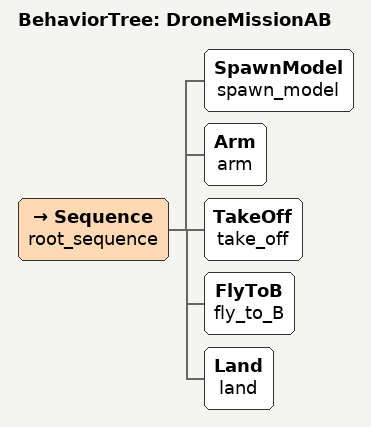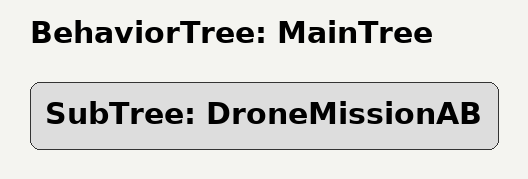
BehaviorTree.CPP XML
<root main_tree_to_execute = "MainTree" >

<BehaviorTree ID="DroneMissionAB">
        <Sequence name="root_sequence">
            <SpawnModel   name="spawn_model"/>
            <Arm          name="arm" />
            <TakeOff      name="take_off" />
            <FlyToB       name="fly_to_B" />
            <Land         name="land"     />
        </Sequence>
     </BehaviorTree>

     <BehaviorTree ID="MainTree">
        <SubTree ID="DroneMissionAB" />
     </BehaviorTree>

 </root>
